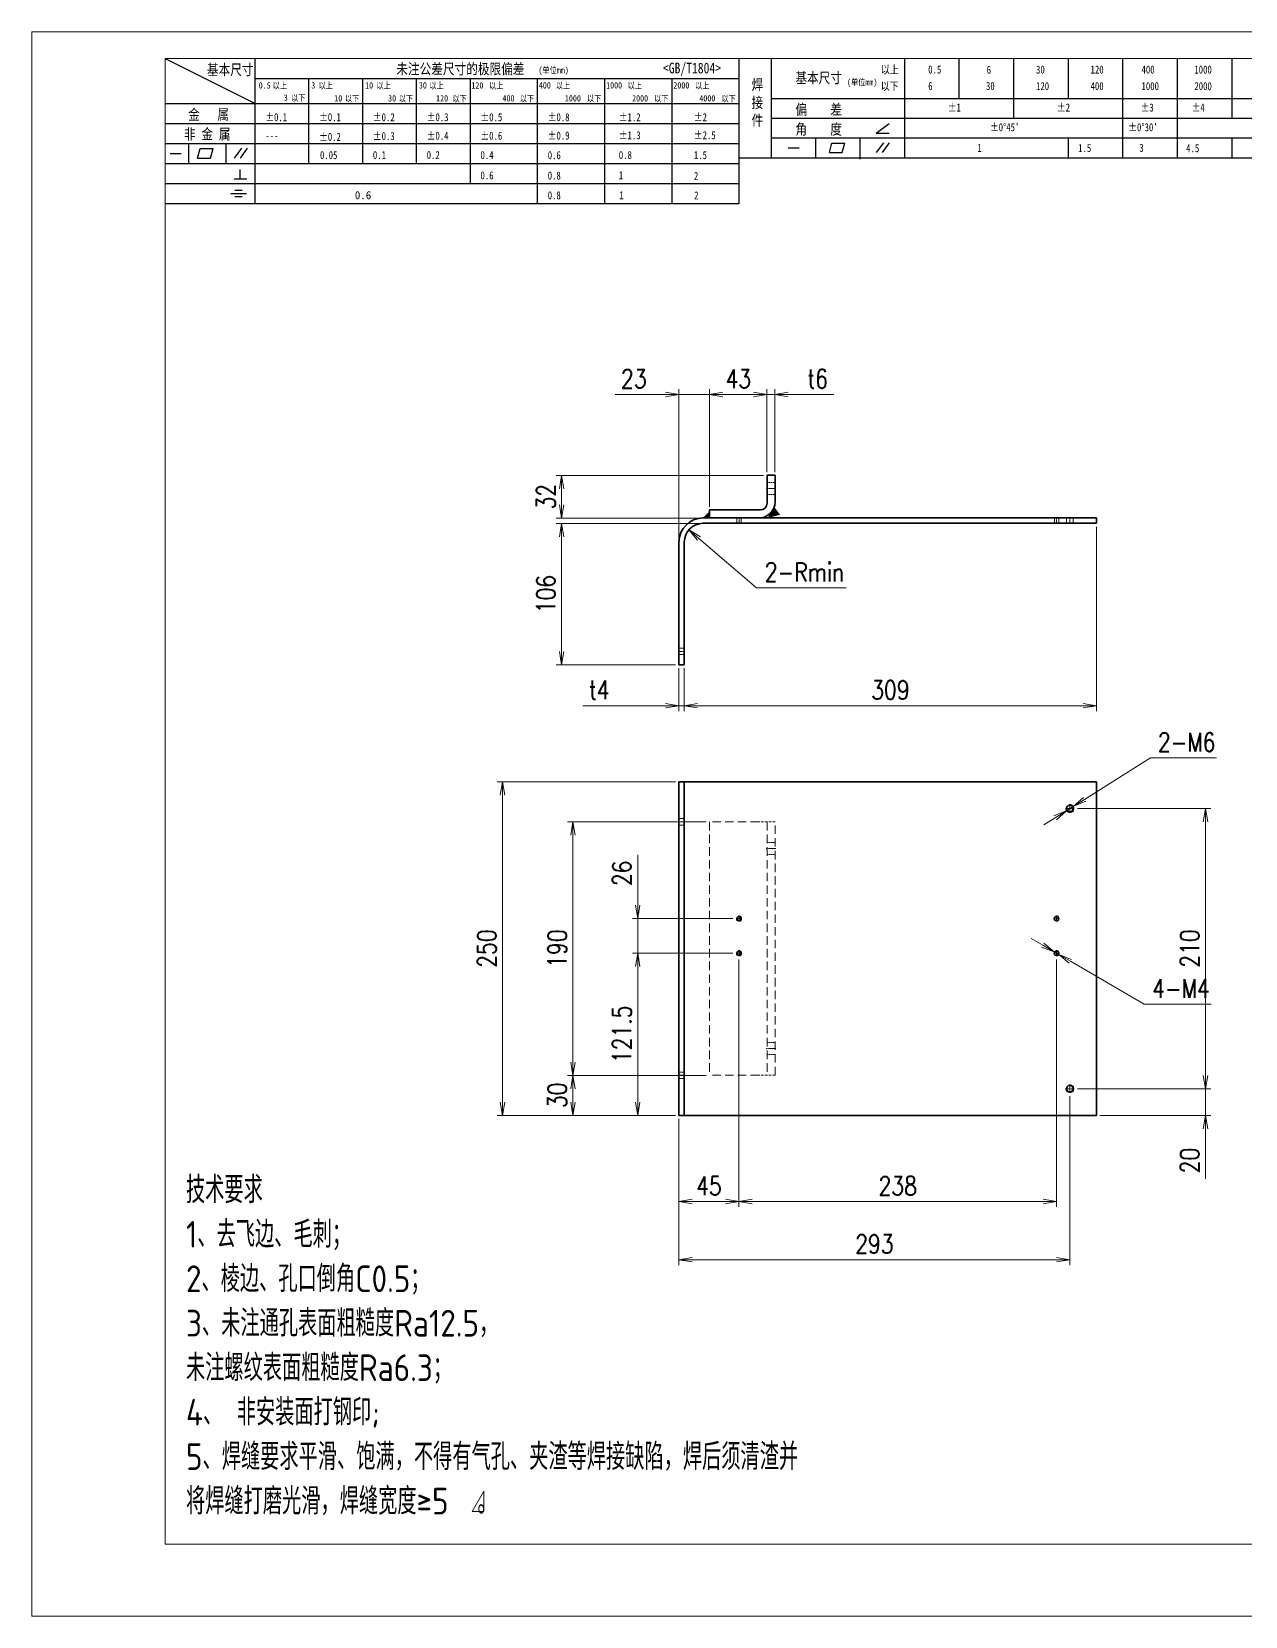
# Model space of a CAD drawing. Header units: millimetres. Extents: x 1333 to 78972, y -42879 to -5704.
# Drawn here: x 67454 to 68364, y -20114 to -18926 of the extents above; entities that cross this region are included whole.
import ezdxf

# ---------------------------------------------------------------- set-up
doc = ezdxf.new("R2010")
doc.units = ezdxf.units.MM
doc.header["$LTSCALE"] = 0.5
for name, pattern in [('AM_ISO02W050x2', [3.75, 3, -0.75]), ('AM_ISO08W050x2', [9, 6, -0.75, 1.5, -0.75]), ('DASHDOT', [18.5, 12, -3, 0.5, -3]), ('DASHED', [19.05, 12.7, -6.35])]:
    doc.linetypes.add(name, pattern=pattern)
doc.layers.add('Drawing', color=7, linetype='Continuous')
doc.layers.add('图框文字', color=7, linetype='Continuous')
for name, color, linetype, lineweight in [('中心线', 2, 'AM_ISO08W050x2', 18), ('图框', 7, 'Continuous', 18), ('标注线', 3, 'Continuous', 18), ('粗实线', 7, 'Continuous', 35), ('细实线', 3, 'Continuous', 18), ('虚线', 1, 'AM_ISO02W050x2', 18)]:
    doc.layers.add(name, color=color, linetype=linetype, lineweight=lineweight)
doc.layers.add('打印', color=7, linetype='Continuous', lineweight=15, plot=False)
doc.layers.add('打印-禁用', color=7, linetype='Continuous', lineweight=15, plot=False)
doc.styles.add('DIM', font='romans.shx', dxfattribs={"width": 0.8, "bigfont": 'bigfont.shx'})
doc.styles.add('国标', font='simfang.ttf', dxfattribs={"width": 0.8})
doc.styles.add('机械长仿宋', font='gbenor.shx', dxfattribs={"height": 1, "bigfont": 'gbcbig.shx'})
doc.dimstyles.new('XR 1-4', dxfattribs={"dimscale": 4, "dimtxt": 3.5, "dimasz": 2.5, "dimexe": 1, "dimexo": 0.625, "dimgap": 1.2, "dimtad": 1, "dimdsep": 46, "dimtxsty": 'DIM', "dimblk": 'OPEN', "dimcen": 0, "dimclrd": 8, "dimclre": 8, "dimclrt": 2, "dimazin": 2, "dimtfac": 0.5, "dimtmove": 0, "dimatfit": 3, "dimldrblk": 'OPEN', "dimfxl": 1, "dimtolj": 2, "dimlwd": 18, "dimlwe": 18, "dimarcsym": 0})
doc.dimstyles.new('XR 1-4$3', dxfattribs={"dimscale": 4, "dimtxt": 3.5, "dimasz": 2.5, "dimexe": 1, "dimexo": 0.625, "dimgap": 1.2, "dimtad": 1, "dimtoh": 1, "dimdsep": 46, "dimtxsty": 'DIM', "dimblk": 'OPEN', "dimcen": 0, "dimclrd": 8, "dimclre": 8, "dimclrt": 2, "dimazin": 2, "dimtfac": 0.5, "dimtmove": 0, "dimatfit": 3, "dimldrblk": 'OPEN', "dimfxl": 1, "dimtolj": 2, "dimlwd": 18, "dimlwe": 18, "dimarcsym": 0})
doc.dimstyles.new('XR 1-4$4', dxfattribs={"dimscale": 4, "dimtxt": 3.5, "dimasz": 2.5, "dimexe": 1, "dimexo": 0.625, "dimgap": 1.2, "dimtad": 1, "dimtoh": 1, "dimdsep": 46, "dimtxsty": 'DIM', "dimblk": 'OPEN', "dimcen": 0, "dimclrd": 8, "dimclre": 8, "dimclrt": 2, "dimazin": 2, "dimtfac": 0.5, "dimtmove": 0, "dimatfit": 3, "dimldrblk": 'OPEN', "dimfxl": 1, "dimtolj": 2, "dimlwd": 18, "dimlwe": 18, "dimarcsym": 0})

# ---------------------------------------------------------------- blocks, each defined once
blk = doc.blocks.new('GZDEH零件A3图框V01版')
at = {"layer": '图框', "linetype": 'Continuous'}
for p, q in [((2882.49, -1554.46), (2882.49, -1832.96)), ((3272.49, -1554.46), (2882.49, -1554.46)), ((2882.49, -1832.96), (3272.49, -1832.96))]:
    blk.add_line(p, q, dxfattribs=at)
at = {"layer": '图框文字', "color": 9}
for p, q in [((2882.49, -1554.46), (2899.37, -1562.92)), ((2899.37, -1581.67), (2899.37, -1554.46)), ((2990.09, -1581.67), (2990.09, -1554.46)), ((2996.09, -1573.08), (2996.09, -1554.46)), ((3021.09, -1561.98), (3021.09, -1554.46)), ((3031.31, -1561.98), (3031.31, -1554.46)), ((3041.53, -1561.98), (3041.53, -1554.46)), ((3051.75, -1561.98), (3051.75, -1554.46)), ((3061.98, -1561.98), (3061.98, -1554.46)), ((3072.2, -1561.98), (3072.2, -1554.46)), ((3082.42, -1561.98), (3082.42, -1554.46)), ((2899.37, -1558.24), (2990.09, -1558.24)), ((2909.45, -1574.17), (2909.45, -1558.24)), ((2919.53, -1574.17), (2919.53, -1558.24)), ((2929.61, -1574.17), (2929.61, -1558.24)), ((2939.69, -1577.92), (2939.69, -1558.24)), ((2952.29, -1581.67), (2952.29, -1558.24)), ((2964.89, -1581.67), (2964.89, -1558.24)), ((2977.49, -1581.67), (2977.49, -1558.24)), ((2996.09, -1561.98), (3113.09, -1561.98)), ((3021.09, -1573.08), (3021.09, -1561.98)), ((3041.53, -1565.68), (3041.53, -1561.98)), ((3061.98, -1573.08), (3061.98, -1561.98)), ((3072.2, -1573.08), (3072.2, -1561.98)), ((3082.42, -1565.68), (3082.42, -1561.98)), ((2882.49, -1562.92), (2990.09, -1562.92)), ((2882.49, -1566.67), (2990.09, -1566.67)), ((2996.09, -1565.68), (3113.09, -1565.68)), ((3015.75, -1568.51), (3018.15, -1566.66)), ((2882.49, -1570.42), (2990.09, -1570.42)), ((2886.92, -1574.12), (2886.92, -1570.42)), ((2893.91, -1574.12), (2893.91, -1570.42)), ((2996.09, -1569.38), (3113.09, -1569.38)), ((3004.42, -1573.08), (3004.42, -1569.38)), ((3006.97, -1572.12), (3007.45, -1570.33)), ((3007.45, -1570.33), (3009.86, -1570.33)), ((3009.39, -1572.12), (3009.86, -1570.33)), ((3012.75, -1573.08), (3012.75, -1569.38)), ((3015.75, -1568.51), (3018.15, -1568.51)), ((3015.81, -1572.12), (3017.15, -1570.26)), ((3016.89, -1572.12), (3018.23, -1570.26)), ((3051.75, -1573.08), (3051.75, -1569.38)), ((3082.42, -1573.08), (3082.42, -1569.48)), ((2883.43, -1572.27), (2885.49, -1572.27)), ((2888.59, -1573.16), (2889.07, -1571.37)), ((2888.59, -1573.16), (2891, -1573.16)), ((2889.07, -1571.37), (2891.48, -1571.37)), ((2891, -1573.16), (2891.48, -1571.37)), ((2895.52, -1573.16), (2896.85, -1571.3)), ((2896.6, -1573.16), (2897.94, -1571.3)), ((2990.09, -1573.08), (3113.09, -1573.08)), ((2999.26, -1571.23), (3001.32, -1571.23)), ((3006.97, -1572.12), (3009.39, -1572.12)), ((3012.75, -1573.33), (3012.75, -1573.08)), ((2882.49, -1574.17), (2990.09, -1574.17)), ((2895.42, -1577.05), (2897.81, -1577.05)), ((2896.58, -1577.05), (2896.58, -1575.28)), ((2882.49, -1577.92), (2990.09, -1577.92)), ((2894.79, -1579.77), (2897.77, -1579.77)), ((2895.57, -1579.17), (2896.92, -1579.17)), ((2882.49, -1581.67), (2990.09, -1581.67)), ((2895.57, -1580.37), (2896.93, -1580.37))]:
    blk.add_line(p, q, dxfattribs=at)
at = {"layer": '打印-禁用', "linetype": 'Continuous'}
for p, q in [((2857.49, -1549.46), (2857.49, -1846.46)), ((3277.49, -1549.46), (2857.49, -1549.46)), ((2857.49, -1846.46), (3277.49, -1846.46))]:
    blk.add_line(p, q, dxfattribs=at)
at = {"layer": '图框文字', "color": 9, "style": '国标', "width": 0.8}
for s, height, p in [('基本尺寸', 2, (2890.33, -1557.58)), ('未注公差尺寸的极限偏差', 2, (2925.81, -1557.44)), ('<GB/T1804>', 2, (2975.78, -1557.27)), ('以上', 1.5, (3016.64, -1557.33)), ('0.5', 1.5, (3025.49, -1557.3)), ('6', 1.5, (3036.45, -1557.34)), ('30', 1.5, (3045.69, -1557.31)), ('120', 1.5, (3055.91, -1557.31)), ('400', 1.5, (3065.46, -1557.31)), ('1000', 1.5, (3075.36, -1557.31)), ('30', 1.2, (2930.04, -1560.11)), ('基本尺寸', 2, (3000.6, -1559.1)), ('以下', 1.5, (3016.58, -1560.43)), ('6', 1.5, (3025.49, -1560.38)), ('30', 1.5, (3036.31, -1560.39)), ('120', 1.5, (3045.69, -1560.41)), ('400', 1.5, (3055.91, -1560.41)), ('1000', 1.5, (3065.46, -1560.41)), ('2000', 1.5, (3075.36, -1560.41)), ('金   属', 2, (2886.82, -1565.98)), ('±0.1', 1.5, (2901.27, -1566.23)), ('±0.1', 1.5, (2911.35, -1566.23)), ('±0.2', 1.5, (2921.43, -1566.23)), ('±0.3', 1.5, (2931.51, -1566.23)), ('±0.5', 1.5, (2941.59, -1566.23)), ('±0.8', 1.5, (2954.19, -1566.23)), ('±1.2', 1.5, (2967.51, -1566.23)), ('±2', 1.5, (2981.58, -1566.23)), ('偏    差', 2, (3000.6, -1565.04)), ('±1', 1.5, (3029.16, -1564.42)), ('±2', 1.5, (3049.61, -1564.42)), ('±3', 1.5, (3065.3, -1564.42)), ('±4', 1.5, (3074.85, -1564.42)), ('非 金 属', 2, (2886.02, -1569.65)), ('±0.3', 1.5, (2921.43, -1569.77)), ('±0.4', 1.5, (2931.51, -1569.71)), ('±0.6', 1.5, (2941.59, -1569.71)), ('±0.9', 1.5, (2954.19, -1569.68)), ('±1.3', 1.5, (2967.51, -1569.62)), ('±2.5', 1.5, (2981.58, -1569.61)), ('角    度', 2, (3000.6, -1568.74)), ("±0%%D45'", 1.5, (3037.06, -1568.12)), ("±0%%D30'", 1.5, (3062.98, -1568.12)), ('---', 1.5, (2901.27, -1569.65)), ('±0.2', 1.5, (2911.35, -1569.92)), ('1', 1.5, (3034.69, -1571.98)), ('1.5', 1.5, (3053.59, -1572.01)), ('3', 1.5, (3065.05, -1571.98)), ('4.5', 1.5, (3073.82, -1572.05)), ('0.1', 1.5, (2921.43, -1573.34)), ('0.2', 1.5, (2931.51, -1573.33)), ('0.4', 1.5, (2941.59, -1573.33)), ('0.6', 1.5, (2954.19, -1573.35)), ('0.8', 1.5, (2967.51, -1573.33)), ('1.5', 1.5, (2981.58, -1573.34)), ('0.6', 1.5, (2941.59, -1577.14)), ('0.8', 1.5, (2954.19, -1577.17)), ('1', 1.5, (2967.51, -1577.12)), ('2', 1.5, (2981.58, -1577.26)), ('0.8', 1.5, (2954.19, -1580.87)), ('1', 1.5, (2967.59, -1580.86)), ('2', 1.5, (2981.62, -1580.89))]:
    blk.add_text(s, height=height, dxfattribs=at).set_placement(p)
at = {"layer": '图框文字', "color": 9, "lineweight": 15, "style": '国标', "width": 0.8}
for s, p in [('(单位mm)', (2952.44, -1557.27)), ('0.5', (2900.03, -1560.11)), ('以上', (2902.64, -1560.16)), ('3', (2909.88, -1560.11)), ('以上', (2911.25, -1560.16)), ('10', (2919.96, -1560.11)), ('以上', (2922.09, -1560.16)), ('以上', (2932.02, -1560.16)), ('120', (2939.88, -1560.11)), ('以上', (2943.21, -1560.16)), ('400', (2952.52, -1560.11)), ('以上', (2955.68, -1560.16)), ('1000', (2965.12, -1560.11)), ('以上', (2969.16, -1560.16)), ('2000', (2977.72, -1560.11)), ('以上', (2981.8, -1560.16)), ('(单位mm)', (3010.27, -1559.51)), ('3', (2904.73, -1562.41)), ('以下', (2906.1, -1562.46)), ('10', (2914.19, -1562.54)), ('以下', (2916.18, -1562.59)), ('30', (2924.27, -1562.54)), ('以下', (2926.26, -1562.59)), ('120', (2933.26, -1562.54)), ('以下', (2936.34, -1562.59)), ('400', (2945.7, -1562.54)), ('以下', (2948.94, -1562.59)), ('1000', (2957.41, -1562.54)), ('以下', (2961.54, -1562.59)), ('2000', (2969.99, -1562.54)), ('以下', (2974.14, -1562.59)), ('4000', (2982.59, -1562.54)), ('以下', (2986.74, -1562.59))]:
    blk.add_text(s, height=1.2, dxfattribs=at).set_placement(p)
at = {"layer": '图框文字', "color": 9, "lineweight": 13, "style": '国标'}
blk.add_text('0.6', height=1.5, dxfattribs=at).set_placement((2918.05, -1580.85))
at = {"layer": '图框文字', "color": 9, "style": '国标'}
for s, insert, char_height, width, attachment_point in [('焊\\P接\\P件', (2992.39, -1558.41), 2, 3.1877, 1), ('0.05', (2911.51, -1573.37), 1.5, 5.1982, 7)]:
    blk.add_mtext(s, dxfattribs=dict(at, insert=insert, char_height=char_height, width=width, attachment_point=attachment_point))
blk = doc.blocks.new('DEH A3')
at = {"layer": '图框'}
blk.add_blockref('GZDEH零件A3图框V01版', (-2857.49, 1846.46), dxfattribs=at)
blk = doc.blocks.new('_Open')
at = {"color": 0, "linetype": 'ByBlock', "lineweight": -2}
for p, q in [((-1, 0.17), (0, 0)), ((-1, -0.17), (0, 0)), ((0, 0), (-1, 0))]:
    blk.add_line(p, q, dxfattribs=at)
blk = doc.blocks.new('*D863')
at = {"layer": 'Defpoints', "color": 0, "transparency": 16777216}
for p in [(67851.4, -19294.7), (67957.3, -19294.7), (67939.3, -19400.7)]:
    blk.add_point(p, dxfattribs=at)
at = {"layer": '标注线', "color": 8, "lineweight": 18, "transparency": 16777216}
for p, q in [((67954.8, -19294.7), (67847.4, -19294.7)), ((67851.4, -19390.7), (67851.4, -19304.7)), ((67936.8, -19400.7), (67847.4, -19400.7))]:
    blk.add_line(p, q, dxfattribs=at)
at = {"layer": '标注线', "color": 8, "lineweight": 18, "transparency": 16777216, "xscale": 10, "yscale": 10, "zscale": 10}
for p, rotation in [((67851.4, -19294.7), 90), ((67851.4, -19400.7), 270)]:
    blk.add_blockref('_Open', p, dxfattribs=dict(at, rotation=rotation))
at = {"layer": '标注线', "color": 2, "transparency": 16777216, "insert": (67839.6, -19347.7), "char_height": 14, "attachment_point": 5, "rotation": 90, "style": 'DIM'}
blk.add_mtext('\\A2;106', dxfattribs=at)
blk = doc.blocks.new('*D864')
at = {"layer": 'Defpoints', "color": 0, "transparency": 16777216}
for p in [(67962.3, -19198), (67962.3, -19284.7), (67939.3, -19308.7)]:
    blk.add_point(p, dxfattribs=at)
at = {"layer": '标注线', "color": 8, "lineweight": 18, "transparency": 16777216}
for p, q in [((67929.3, -19198), (67891.6, -19198)), ((67939.3, -19306.2), (67939.3, -19194)), ((67962.3, -19198), (67939.3, -19198)), ((67962.3, -19282.2), (67962.3, -19194)), ((67972.3, -19198), (67982.3, -19198))]:
    blk.add_line(p, q, dxfattribs=at)
at = {"layer": '标注线', "color": 8, "lineweight": 18, "transparency": 16777216, "xscale": 10, "yscale": 10, "zscale": 10}
blk.add_blockref('_Open', (67939.3, -19198), dxfattribs=at)
at = {"layer": '标注线', "color": 8, "lineweight": 18, "transparency": 16777216, "xscale": 10, "yscale": 10, "zscale": 10, "rotation": 180}
blk.add_blockref('_Open', (67962.3, -19198), dxfattribs=at)
at = {"layer": '标注线', "color": 2, "transparency": 16777216, "insert": (67905.5, -19186.2), "char_height": 14, "attachment_point": 5, "style": 'DIM'}
blk.add_mtext('\\A2;23', dxfattribs=at)
blk = doc.blocks.new('*D865')
at = {"layer": 'Defpoints', "color": 0, "transparency": 16777216}
for p in [(68005.3, -19198), (68005.3, -19258.7), (67962.3, -19284.7)]:
    blk.add_point(p, dxfattribs=at)
at = {"layer": '标注线', "color": 8, "lineweight": 18, "transparency": 16777216}
for p, q in [((67962.3, -19282.2), (67962.3, -19194)), ((67972.3, -19198), (67995.3, -19198)), ((68005.3, -19256.2), (68005.3, -19194))]:
    blk.add_line(p, q, dxfattribs=at)
at = {"layer": '标注线', "color": 8, "lineweight": 18, "transparency": 16777216, "xscale": 10, "yscale": 10, "zscale": 10, "rotation": 180}
blk.add_blockref('_Open', (67962.3, -19198), dxfattribs=at)
at = {"layer": '标注线', "color": 8, "lineweight": 18, "transparency": 16777216, "xscale": 10, "yscale": 10, "zscale": 10}
blk.add_blockref('_Open', (68005.3, -19198), dxfattribs=at)
at = {"layer": '标注线', "color": 2, "transparency": 16777216, "insert": (67983.8, -19186.2), "char_height": 14, "attachment_point": 5, "style": 'DIM'}
blk.add_mtext('\\A2;43', dxfattribs=at)
blk = doc.blocks.new('*D866')
at = {"layer": 'Defpoints', "color": 0, "transparency": 16777216}
for p in [(67851.4, -19258.7), (68005.3, -19258.7), (67957.3, -19290.7)]:
    blk.add_point(p, dxfattribs=at)
at = {"layer": '标注线', "color": 8, "lineweight": 18, "transparency": 16777216}
for p, q in [((68002.8, -19258.7), (67847.4, -19258.7)), ((67851.4, -19280.7), (67851.4, -19268.7)), ((67954.8, -19290.7), (67847.4, -19290.7))]:
    blk.add_line(p, q, dxfattribs=at)
at = {"layer": '标注线', "color": 8, "lineweight": 18, "transparency": 16777216, "xscale": 10, "yscale": 10, "zscale": 10}
for p, rotation in [((67851.4, -19258.7), 90), ((67851.4, -19290.7), 270)]:
    blk.add_blockref('_Open', p, dxfattribs=dict(at, rotation=rotation))
at = {"layer": '标注线', "color": 2, "transparency": 16777216, "insert": (67839.6, -19274.7), "char_height": 14, "attachment_point": 5, "rotation": 90, "style": 'DIM'}
blk.add_mtext('\\A2;32', dxfattribs=at)
blk = doc.blocks.new('*D867')
at = {"layer": 'Defpoints', "color": 0, "transparency": 16777216}
for p in [(68011.3, -19198), (68005.3, -19258.7), (68011.3, -19258.7)]:
    blk.add_point(p, dxfattribs=at)
at = {"layer": '标注线', "color": 8, "lineweight": 18, "transparency": 16777216}
for p, q in [((67995.3, -19198), (67985.3, -19198)), ((68005.3, -19256.2), (68005.3, -19194)), ((68005.3, -19198), (68011.3, -19198)), ((68011.3, -19256.2), (68011.3, -19194)), ((68021.3, -19198), (68055.3, -19198))]:
    blk.add_line(p, q, dxfattribs=at)
at = {"layer": '标注线', "color": 8, "lineweight": 18, "transparency": 16777216, "xscale": 10, "yscale": 10, "zscale": 10}
blk.add_blockref('_Open', (68005.3, -19198), dxfattribs=at)
at = {"layer": '标注线', "color": 8, "lineweight": 18, "transparency": 16777216, "xscale": 10, "yscale": 10, "zscale": 10, "rotation": 180}
blk.add_blockref('_Open', (68011.3, -19198), dxfattribs=at)
at = {"layer": '标注线', "color": 2, "transparency": 16777216, "insert": (68043.3, -19186.2), "char_height": 14, "attachment_point": 5, "style": 'DIM'}
blk.add_mtext('\\A2;{\\Fromans,bigfont|c134;t}6', dxfattribs=at)
blk = doc.blocks.new('*D868')
at = {"layer": 'Defpoints', "color": 0, "transparency": 16777216}
for p in [(67946.7, -19299.5), (67957.3, -19308.7)]:
    blk.add_point(p, dxfattribs=at)
at = {"layer": '标注线', "color": 8, "lineweight": 18, "transparency": 16777216}
for p, q in [((67997.4, -19343.1), (67954.3, -19306)), ((68064.6, -19343.1), (67997.4, -19343.1))]:
    blk.add_line(p, q, dxfattribs=at)
at = {"layer": '标注线', "color": 8, "lineweight": 18, "transparency": 16777216, "xscale": 10, "yscale": 10, "zscale": 10, "rotation": 139.3033622762201}
blk.add_blockref('_Open', (67946.7, -19299.5), dxfattribs=at)
at = {"layer": '标注线', "color": 2, "transparency": 16777216, "insert": (68033.4, -19331.3), "char_height": 14, "attachment_point": 5, "style": 'DIM'}
blk.add_mtext('\\A2;{\\Fromans,bigfont|c134;2-Rmin}', dxfattribs=at)
blk = doc.blocks.new('*D869')
at = {"layer": 'Defpoints', "color": 0, "transparency": 16777216}
for p in [(67939.3, -19400.7), (67943.3, -19400.7), (67943.3, -19431.4)]:
    blk.add_point(p, dxfattribs=at)
at = {"layer": '标注线', "color": 8, "lineweight": 18, "transparency": 16777216}
for p, q in [((67939.3, -19403.2), (67939.3, -19435.4)), ((67943.3, -19403.2), (67943.3, -19435.4)), ((67929.3, -19431.4), (67867.4, -19431.4)), ((67943.3, -19431.4), (67939.3, -19431.4)), ((67953.3, -19431.4), (67963.3, -19431.4))]:
    blk.add_line(p, q, dxfattribs=at)
at = {"layer": '标注线', "color": 8, "lineweight": 18, "transparency": 16777216, "xscale": 10, "yscale": 10, "zscale": 10}
blk.add_blockref('_Open', (67939.3, -19431.4), dxfattribs=at)
at = {"layer": '标注线', "color": 8, "lineweight": 18, "transparency": 16777216, "xscale": 10, "yscale": 10, "zscale": 10, "rotation": 180}
blk.add_blockref('_Open', (67943.3, -19431.4), dxfattribs=at)
at = {"layer": '标注线', "color": 2, "transparency": 16777216, "insert": (67879.6, -19419.6), "char_height": 14, "attachment_point": 5, "style": 'DIM'}
blk.add_mtext('\\A2;{\\Fromans,bigfont|c134;t}4', dxfattribs=at)
blk = doc.blocks.new('*D870')
at = {"layer": 'Defpoints', "color": 0, "transparency": 16777216}
for p in [(67807.1, -19488.5), (67939.3, -19488.5), (67939.3, -19738.5)]:
    blk.add_point(p, dxfattribs=at)
at = {"layer": '标注线', "color": 8, "lineweight": 18, "transparency": 16777216}
for p, q in [((67936.8, -19488.5), (67803.1, -19488.5)), ((67807.1, -19728.5), (67807.1, -19498.5)), ((67936.8, -19738.5), (67803.1, -19738.5))]:
    blk.add_line(p, q, dxfattribs=at)
at = {"layer": '标注线', "color": 8, "lineweight": 18, "transparency": 16777216, "xscale": 10, "yscale": 10, "zscale": 10}
for p, rotation in [((67807.1, -19488.5), 90), ((67807.1, -19738.5), 270)]:
    blk.add_blockref('_Open', p, dxfattribs=dict(at, rotation=rotation))
at = {"layer": '标注线', "color": 2, "transparency": 16777216, "insert": (67795.3, -19613.5), "char_height": 14, "attachment_point": 5, "rotation": 90, "style": 'DIM'}
blk.add_mtext('\\A2;250', dxfattribs=at)
blk = doc.blocks.new('*D871')
at = {"layer": 'Defpoints', "color": 0, "transparency": 16777216}
for p in [(67859.9, -19708.5), (67962.3, -19708.5), (67939.3, -19738.5)]:
    blk.add_point(p, dxfattribs=at)
at = {"layer": '标注线', "color": 8, "lineweight": 18, "transparency": 16777216}
for p, q in [((67959.8, -19708.5), (67855.9, -19708.5)), ((67859.9, -19728.5), (67859.9, -19718.5)), ((67936.8, -19738.5), (67855.9, -19738.5))]:
    blk.add_line(p, q, dxfattribs=at)
at = {"layer": '标注线', "color": 8, "lineweight": 18, "transparency": 16777216, "xscale": 10, "yscale": 10, "zscale": 10}
for p, rotation in [((67859.9, -19708.5), 90), ((67859.9, -19738.5), 270)]:
    blk.add_blockref('_Open', p, dxfattribs=dict(at, rotation=rotation))
at = {"layer": '标注线', "color": 2, "transparency": 16777216, "insert": (67848.1, -19723.5), "char_height": 14, "attachment_point": 5, "rotation": 90, "style": 'DIM'}
blk.add_mtext('\\A2;30', dxfattribs=at)
blk = doc.blocks.new('*D872')
at = {"layer": 'Defpoints', "color": 0, "transparency": 16777216}
for p in [(67859.9, -19518.5), (67962.3, -19518.5), (67962.3, -19708.5)]:
    blk.add_point(p, dxfattribs=at)
at = {"layer": '标注线', "color": 8, "lineweight": 18, "transparency": 16777216}
for p, q in [((67959.8, -19518.5), (67855.9, -19518.5)), ((67859.9, -19698.5), (67859.9, -19528.5)), ((67959.8, -19708.5), (67855.9, -19708.5))]:
    blk.add_line(p, q, dxfattribs=at)
at = {"layer": '标注线', "color": 8, "lineweight": 18, "transparency": 16777216, "xscale": 10, "yscale": 10, "zscale": 10}
for p, rotation in [((67859.9, -19518.5), 90), ((67859.9, -19708.5), 270)]:
    blk.add_blockref('_Open', p, dxfattribs=dict(at, rotation=rotation))
at = {"layer": '标注线', "color": 2, "transparency": 16777216, "insert": (67848.1, -19613.5), "char_height": 14, "attachment_point": 5, "rotation": 90, "style": 'DIM'}
blk.add_mtext('\\A2;190', dxfattribs=at)
blk = doc.blocks.new('*D873')
at = {"layer": 'Defpoints', "color": 0, "transparency": 16777216}
for p in [(67908.4, -19617), (67982.2, -19617), (67939.3, -19738.5)]:
    blk.add_point(p, dxfattribs=at)
at = {"layer": '标注线', "color": 8, "lineweight": 18, "transparency": 16777216}
for p, q in [((67979.7, -19617), (67904.4, -19617)), ((67908.4, -19728.5), (67908.4, -19627)), ((67936.8, -19738.5), (67904.4, -19738.5))]:
    blk.add_line(p, q, dxfattribs=at)
at = {"layer": '标注线', "color": 8, "lineweight": 18, "transparency": 16777216, "xscale": 10, "yscale": 10, "zscale": 10}
for p, rotation in [((67908.4, -19617), 90), ((67908.4, -19738.5), 270)]:
    blk.add_blockref('_Open', p, dxfattribs=dict(at, rotation=rotation))
at = {"layer": '标注线', "color": 2, "transparency": 16777216, "insert": (67896.6, -19677.7), "char_height": 14, "attachment_point": 5, "rotation": 90, "style": 'DIM'}
blk.add_mtext('\\A2;121.5', dxfattribs=at)
blk = doc.blocks.new('*D874')
at = {"layer": 'Defpoints', "color": 0, "transparency": 16777216}
for p in [(67908.4, -19591), (67982.2, -19591), (67982.2, -19617)]:
    blk.add_point(p, dxfattribs=at)
at = {"layer": '标注线', "color": 8, "lineweight": 18, "transparency": 16777216}
for p, q in [((67908.4, -19581), (67908.4, -19543.3)), ((67979.7, -19591), (67904.4, -19591)), ((67908.4, -19617), (67908.4, -19591)), ((67979.7, -19617), (67904.4, -19617)), ((67908.4, -19627), (67908.4, -19637))]:
    blk.add_line(p, q, dxfattribs=at)
at = {"layer": '标注线', "color": 8, "lineweight": 18, "transparency": 16777216, "xscale": 10, "yscale": 10, "zscale": 10}
for p, rotation in [((67908.4, -19591), 270), ((67908.4, -19617), 90)]:
    blk.add_blockref('_Open', p, dxfattribs=dict(at, rotation=rotation))
at = {"layer": '标注线', "color": 2, "transparency": 16777216, "insert": (67896.6, -19557.1), "char_height": 14, "attachment_point": 5, "rotation": 90, "style": 'DIM'}
blk.add_mtext('\\A2;26', dxfattribs=at)
blk = doc.blocks.new('*D875')
at = {"layer": 'Defpoints', "color": 0, "transparency": 16777216}
for p in [(67984.3, -19619.1), (67939.3, -19738.5), (67984.3, -19803.1)]:
    blk.add_point(p, dxfattribs=at)
at = {"layer": '标注线', "color": 8, "lineweight": 18, "transparency": 16777216}
for p, q in [((67984.3, -19621.6), (67984.3, -19807.1)), ((67939.3, -19741), (67939.3, -19807.1)), ((67949.3, -19803.1), (67974.3, -19803.1))]:
    blk.add_line(p, q, dxfattribs=at)
at = {"layer": '标注线', "color": 8, "lineweight": 18, "transparency": 16777216, "xscale": 10, "yscale": 10, "zscale": 10, "rotation": 180}
blk.add_blockref('_Open', (67939.3, -19803.1), dxfattribs=at)
at = {"layer": '标注线', "color": 8, "lineweight": 18, "transparency": 16777216, "xscale": 10, "yscale": 10, "zscale": 10}
blk.add_blockref('_Open', (67984.3, -19803.1), dxfattribs=at)
at = {"layer": '标注线', "color": 2, "transparency": 16777216, "insert": (67961.8, -19791.3), "char_height": 14, "attachment_point": 5, "style": 'DIM'}
blk.add_mtext('\\A2;45', dxfattribs=at)
blk = doc.blocks.new('*D876')
at = {"layer": 'Defpoints', "color": 0, "transparency": 16777216}
for p in [(67984.3, -19619.1), (68222.3, -19619.1), (68222.3, -19803.1)]:
    blk.add_point(p, dxfattribs=at)
at = {"layer": '标注线', "color": 8, "lineweight": 18, "transparency": 16777216}
for p, q in [((67984.3, -19621.6), (67984.3, -19807.1)), ((68222.3, -19621.6), (68222.3, -19807.1)), ((67994.3, -19803.1), (68212.3, -19803.1))]:
    blk.add_line(p, q, dxfattribs=at)
at = {"layer": '标注线', "color": 8, "lineweight": 18, "transparency": 16777216, "xscale": 10, "yscale": 10, "zscale": 10, "rotation": 180}
blk.add_blockref('_Open', (67984.3, -19803.1), dxfattribs=at)
at = {"layer": '标注线', "color": 8, "lineweight": 18, "transparency": 16777216, "xscale": 10, "yscale": 10, "zscale": 10}
blk.add_blockref('_Open', (68222.3, -19803.1), dxfattribs=at)
at = {"layer": '标注线', "color": 2, "transparency": 16777216, "insert": (68103.3, -19791.3), "char_height": 14, "attachment_point": 5, "style": 'DIM'}
blk.add_mtext('\\A2;238', dxfattribs=at)
blk = doc.blocks.new('*D877')
at = {"layer": 'Defpoints', "color": 0, "transparency": 16777216}
for p in [(68232.3, -19721.7), (67939.3, -19738.5), (68232.3, -19846.7)]:
    blk.add_point(p, dxfattribs=at)
at = {"layer": '标注线', "color": 8, "lineweight": 18, "transparency": 16777216}
for p, q in [((68232.3, -19724.2), (68232.3, -19850.7)), ((67939.3, -19741), (67939.3, -19850.7)), ((67949.3, -19846.7), (68222.3, -19846.7))]:
    blk.add_line(p, q, dxfattribs=at)
at = {"layer": '标注线', "color": 8, "lineweight": 18, "transparency": 16777216, "xscale": 10, "yscale": 10, "zscale": 10, "rotation": 180}
blk.add_blockref('_Open', (67939.3, -19846.7), dxfattribs=at)
at = {"layer": '标注线', "color": 8, "lineweight": 18, "transparency": 16777216, "xscale": 10, "yscale": 10, "zscale": 10}
blk.add_blockref('_Open', (68232.3, -19846.7), dxfattribs=at)
at = {"layer": '标注线', "color": 2, "transparency": 16777216, "insert": (68085.8, -19834.9), "char_height": 14, "attachment_point": 5, "style": 'DIM'}
blk.add_mtext('\\A2;293', dxfattribs=at)
blk = doc.blocks.new('*D878')
at = {"layer": 'Defpoints', "color": 0, "transparency": 16777216}
for p in [(68235.5, -19718.5), (68334, -19718.5), (68252.3, -19738.5)]:
    blk.add_point(p, dxfattribs=at)
at = {"layer": '标注线', "color": 8, "lineweight": 18, "transparency": 16777216}
for p, q in [((68334, -19708.5), (68334, -19698.5)), ((68238, -19718.5), (68338, -19718.5)), ((68334, -19718.5), (68334, -19738.5)), ((68254.8, -19738.5), (68338, -19738.5)), ((68334, -19748.5), (68334, -19786.2))]:
    blk.add_line(p, q, dxfattribs=at)
at = {"layer": '标注线', "color": 8, "lineweight": 18, "transparency": 16777216, "xscale": 10, "yscale": 10, "zscale": 10}
for p, rotation in [((68334, -19718.5), 270), ((68334, -19738.5), 90)]:
    blk.add_blockref('_Open', p, dxfattribs=dict(at, rotation=rotation))
at = {"layer": '标注线', "color": 2, "transparency": 16777216, "insert": (68322.2, -19772.4), "char_height": 14, "attachment_point": 5, "rotation": 90, "style": 'DIM'}
blk.add_mtext('\\A2;20', dxfattribs=at)
blk = doc.blocks.new('*D879')
at = {"layer": 'Defpoints', "color": 0, "transparency": 16777216}
for p in [(68235.5, -19508.5), (68334, -19508.5), (68235.5, -19718.5)]:
    blk.add_point(p, dxfattribs=at)
at = {"layer": '标注线', "color": 8, "lineweight": 18, "transparency": 16777216}
for p, q in [((68238, -19508.5), (68338, -19508.5)), ((68334, -19708.5), (68334, -19518.5)), ((68238, -19718.5), (68338, -19718.5))]:
    blk.add_line(p, q, dxfattribs=at)
at = {"layer": '标注线', "color": 8, "lineweight": 18, "transparency": 16777216, "xscale": 10, "yscale": 10, "zscale": 10}
for p, rotation in [((68334, -19508.5), 90), ((68334, -19718.5), 270)]:
    blk.add_blockref('_Open', p, dxfattribs=dict(at, rotation=rotation))
at = {"layer": '标注线', "color": 2, "transparency": 16777216, "insert": (68322.2, -19613.5), "char_height": 14, "attachment_point": 5, "rotation": 90, "style": 'DIM'}
blk.add_mtext('\\A2;210', dxfattribs=at)
blk = doc.blocks.new('*D880')
at = {"layer": 'Defpoints', "color": 0, "transparency": 16777216}
for p in [(68234.9, -19506.9), (68229.8, -19510.1)]:
    blk.add_point(p, dxfattribs=at)
at = {"layer": '标注线', "color": 8, "lineweight": 18, "transparency": 16777216}
for p, q in [((68292.7, -19470.5), (68243.3, -19501.6)), ((68342.3, -19470.5), (68292.7, -19470.5)), ((68229.8, -19510.1), (68234.9, -19506.9)), ((68221.3, -19515.4), (68212.9, -19520.7))]:
    blk.add_line(p, q, dxfattribs=at)
at = {"layer": '标注线', "color": 8, "lineweight": 18, "transparency": 16777216, "xscale": 10, "yscale": 10, "zscale": 10}
for p, rotation in [((68234.9, -19506.9), 212.1402342973031), ((68229.8, -19510.1), 32.14023429730317)]:
    blk.add_blockref('_Open', p, dxfattribs=dict(at, rotation=rotation))
at = {"layer": '标注线', "color": 2, "transparency": 16777216, "insert": (68319.9, -19458.7), "char_height": 14, "attachment_point": 5, "style": 'DIM'}
blk.add_mtext('\\A2;{\\Fromans,bigfont|c134;2-M6}', dxfattribs=at)
blk = doc.blocks.new('*D881')
at = {"layer": 'Defpoints', "color": 0, "transparency": 16777216}
for p in [(68220.6, -19616), (68224.1, -19618)]:
    blk.add_point(p, dxfattribs=at)
at = {"layer": '标注线', "color": 8, "lineweight": 18, "transparency": 16777216}
for p, q in [((68212, -19611), (68203.3, -19605.9)), ((68220.6, -19616), (68224.1, -19618)), ((68288.1, -19655.2), (68232.7, -19623)), ((68338.3, -19655.2), (68288.1, -19655.2))]:
    blk.add_line(p, q, dxfattribs=at)
at = {"layer": '标注线', "color": 8, "lineweight": 18, "transparency": 16777216, "xscale": 10, "yscale": 10, "zscale": 10}
for p, rotation in [((68220.6, -19616), 329.8603485694537), ((68224.1, -19618), 149.8603485694537)]:
    blk.add_blockref('_Open', p, dxfattribs=dict(at, rotation=rotation))
at = {"layer": '标注线', "color": 2, "transparency": 16777216, "insert": (68315.6, -19643.4), "char_height": 14, "attachment_point": 5, "style": 'DIM'}
blk.add_mtext('\\A2;{\\Fromans,bigfont|c134;4-M4}', dxfattribs=at)
blk = doc.blocks.new('*D1000')
at = {"layer": 'Defpoints', "color": 0, "transparency": 16777216}
for p in [(68252.3, -19294.7), (67943.3, -19400.7), (68252.3, -19431.4)]:
    blk.add_point(p, dxfattribs=at)
at = {"layer": '标注线', "color": 8, "lineweight": 18, "transparency": 16777216}
for p, q in [((68252.3, -19297.2), (68252.3, -19435.4)), ((67943.3, -19403.2), (67943.3, -19435.4)), ((67953.3, -19431.4), (68242.3, -19431.4))]:
    blk.add_line(p, q, dxfattribs=at)
at = {"layer": '标注线', "color": 8, "lineweight": 18, "transparency": 16777216, "xscale": 10, "yscale": 10, "zscale": 10, "rotation": 180}
blk.add_blockref('_Open', (67943.3, -19431.4), dxfattribs=at)
at = {"layer": '标注线', "color": 8, "lineweight": 18, "transparency": 16777216, "xscale": 10, "yscale": 10, "zscale": 10}
blk.add_blockref('_Open', (68252.3, -19431.4), dxfattribs=at)
at = {"layer": '标注线', "color": 2, "transparency": 16777216, "insert": (68097.8, -19419.6), "char_height": 14, "attachment_point": 5, "style": 'DIM'}
blk.add_mtext('\\A2;309', dxfattribs=at)
blk = doc.blocks.new('HJ')
at = {"layer": '标注线', "color": 2, "linetype": 'ByBlock', "lineweight": 9}
for p, q in [((0, 0), (4.34, 7.65)), ((4.34, 7.65), (4.34, 0)), ((4.34, 0), (0, 0))]:
    blk.add_line(p, q, dxfattribs=at)

msp = doc.modelspace()

# ---------------------------------------------------------------- linework, layer by layer
at = {"layer": 'Drawing'}
for points in [[(67962.336, -19290.654, 0, 7.071, 0), (67959.836, -19288.154, 7.071, 7.071, 0)], [(68005.652, -19290.654, 0, 7.071, 0), (68013.007, -19285.378, 7.071, 7.071, 0)]]:
    msp.add_lwpolyline(points, format="xyseb", dxfattribs=at)
at = {"layer": '中心线', "linetype": 'DASHDOT', "ltscale": 0.18}
for p, q in [((68004.736, -19268.654), (68011.936, -19268.654)), ((68004.736, -19538.493), (68011.936, -19538.493)), ((68004.736, -19688.493), (68011.936, -19688.493))]:
    msp.add_line(p, q, dxfattribs=at)
at = {"layer": '中心线', "linetype": 'DASHDOT', "ltscale": 0.12}
for p, q in [((67984.336, -19295.054), (67984.336, -19290.254)), ((68222.336, -19295.054), (68222.336, -19290.254)), ((68232.336, -19295.054), (68232.336, -19290.254)), ((67938.936, -19390.654), (67943.736, -19390.654)), ((67938.936, -19518.493), (67943.736, -19518.493)), ((67938.936, -19708.493), (67943.736, -19708.493))]:
    msp.add_line(p, q, dxfattribs=at)
at = {"layer": '中心线', "linetype": 'DASHDOT', "ltscale": 0.159803}
msp.add_line((68232.336, -19505.297), (68232.336, -19511.69), dxfattribs=at)
at = {"layer": '中心线', "linetype": 'DASHDOT', "ltscale": 0.159802}
for p, q in [((68235.532, -19508.493), (68229.14, -19508.493)), ((68235.532, -19718.493), (68229.14, -19718.493)), ((68232.336, -19715.297), (68232.336, -19721.69))]:
    msp.add_line(p, q, dxfattribs=at)
at = {"layer": '中心线', "linetype": 'DASHDOT', "ltscale": 0.105365}
for p, q in [((67984.336, -19588.886), (67984.336, -19593.101)), ((68222.336, -19588.886), (68222.336, -19593.101)), ((67986.444, -19590.993), (67982.229, -19590.993)), ((68224.444, -19590.993), (68220.229, -19590.993)), ((67986.444, -19616.993), (67982.229, -19616.993)), ((67984.336, -19614.886), (67984.336, -19619.101)), ((68224.444, -19616.993), (68220.229, -19616.993)), ((68222.336, -19614.886), (68222.336, -19619.101))]:
    msp.add_line(p, q, dxfattribs=at)
at = {"layer": '打印'}
msp.add_lwpolyline([(67454.176, -18926.067), (69134.176, -18926.067), (69134.176, -20114.067), (67454.176, -20114.067)], close=True, dxfattribs=at)
at = {"layer": '粗实线'}
for p, q in [((68005.336, -19279.654), (68005.336, -19258.654)), ((68011.336, -19278.654), (68011.336, -19258.654)), ((68252.336, -19290.654), (67957.336, -19290.654)), ((68000.336, -19284.654), (67962.336, -19284.654)), ((67999.336, -19290.654), (67962.336, -19290.654)), ((68252.336, -19294.654), (67957.336, -19294.654)), ((67939.336, -19308.654), (67939.336, -19400.654)), ((67943.336, -19308.654), (67943.336, -19400.654)), ((67939.336, -19488.493), (67939.336, -19738.493)), ((67943.336, -19488.493), (67943.336, -19738.493)), ((68252.336, -19488.493), (67957.336, -19488.493)), ((68252.336, -19488.493), (68252.336, -19738.493)), ((68252.336, -19738.493), (67957.336, -19738.493))]:
    msp.add_line(p, q, dxfattribs=at)
at = {"layer": '粗实线', "ltscale": 0.15}
for p, q in [((68011.336, -19258.654), (68005.336, -19258.654)), ((67962.336, -19284.654), (67962.336, -19290.654))]:
    msp.add_line(p, q, dxfattribs=at)
at = {"layer": '粗实线', "ltscale": 0.1}
for p, q in [((68252.336, -19290.654), (68252.336, -19294.654)), ((67943.336, -19400.654), (67939.336, -19400.654)), ((67943.336, -19488.493), (67939.336, -19488.493)), ((67943.336, -19738.493), (67939.336, -19738.493))]:
    msp.add_line(p, q, dxfattribs=at)
at = {"layer": '粗实线', "ltscale": 0.35}
for p, q in [((67943.336, -19488.493), (67957.336, -19488.493)), ((67943.336, -19738.493), (67957.336, -19738.493))]:
    msp.add_line(p, q, dxfattribs=at)
at = {"layer": '粗实线'}
for centre, radius in [((68232.336, -19508.493), 2.459), ((67984.336, -19590.993), 1.621), ((68222.336, -19590.993), 1.621), ((67984.336, -19616.993), 1.621), ((68222.336, -19616.993), 1.621), ((68232.336, -19718.493), 2.458)]:
    msp.add_circle(centre, radius, dxfattribs=at)
for centre, radius, start, end in [((67999.336, -19278.654), 12, 270, 0), ((68000.336, -19279.654), 5, 270, 360), ((67957.336, -19308.654), 18, 90, 180), ((67957.336, -19308.654), 14, 90, 180)]:
    msp.add_arc(centre, radius, start, end, dxfattribs=at)
at = {"layer": '细实线'}
for centre, radius, start, end in [((68232.336, -19508.493), 3, 171.094225, 99.644478), ((67984.336, -19590.993), 2, 169.317142, 97.478826), ((68222.336, -19590.993), 2, 169.317142, 97.478826), ((67984.336, -19616.993), 2, 169.317142, 97.478826), ((68222.336, -19616.993), 2, 169.317142, 97.478826), ((68232.336, -19718.493), 3, 171.094225, 99.644478)]:
    msp.add_arc(centre, radius, start, end, dxfattribs=at)
at = {"layer": '虚线', "linetype": 'DASHED', "ltscale": 0.15}
for p, q in [((68005.336, -19264.154), (68011.336, -19264.154)), ((68005.336, -19264.154), (68011.336, -19264.154)), ((68005.336, -19273.154), (68011.336, -19273.154)), ((68005.336, -19273.154), (68011.336, -19273.154)), ((68005.336, -19533.993), (68011.336, -19533.993)), ((68005.336, -19542.993), (68011.336, -19542.993)), ((68005.336, -19683.993), (68011.336, -19683.993)), ((68005.336, -19692.993), (68011.336, -19692.993))]:
    msp.add_line(p, q, dxfattribs=at)
at = {"layer": '虚线', "linetype": 'DASHED', "ltscale": 0.1}
for p, q in [((67982.715, -19294.654), (67982.715, -19290.654)), ((67982.715, -19294.654), (67982.715, -19290.654)), ((67985.957, -19294.654), (67985.957, -19290.654)), ((67985.957, -19294.654), (67985.957, -19290.654)), ((68220.715, -19294.654), (68220.715, -19290.654)), ((68220.715, -19294.654), (68220.715, -19290.654)), ((68223.957, -19294.654), (68223.957, -19290.654)), ((68223.957, -19294.654), (68223.957, -19290.654)), ((68229.878, -19294.654), (68229.878, -19290.654)), ((68229.878, -19294.654), (68229.878, -19290.654)), ((68234.795, -19294.654), (68234.795, -19290.654)), ((68234.795, -19294.654), (68234.795, -19290.654)), ((67939.336, -19388.195), (67943.336, -19388.195)), ((67939.336, -19388.195), (67943.336, -19388.195)), ((67939.336, -19393.112), (67943.336, -19393.112)), ((67939.336, -19393.112), (67943.336, -19393.112)), ((67939.336, -19516.035), (67943.336, -19516.035)), ((67939.336, -19520.952), (67943.336, -19520.952)), ((67939.336, -19706.035), (67943.336, -19706.035)), ((67939.336, -19710.952), (67943.336, -19710.952))]:
    msp.add_line(p, q, dxfattribs=at)
at = {"layer": '虚线', "linetype": 'DASHED'}
for p, q in [((67999.336, -19518.493), (67962.336, -19518.493)), ((67962.336, -19518.493), (67962.336, -19708.493)), ((68005.336, -19518.493), (68005.336, -19708.493)), ((68011.336, -19708.493), (68011.336, -19518.493)), ((67999.336, -19708.493), (67962.336, -19708.493))]:
    msp.add_line(p, q, dxfattribs=at)
at = {"layer": '虚线', "linetype": 'DASHED', "ltscale": 0.3}
for p, q in [((68011.336, -19518.493), (67999.336, -19518.493)), ((68011.336, -19708.493), (67999.336, -19708.493))]:
    msp.add_line(p, q, dxfattribs=at)

# ---------------------------------------------------------------- block references
at = {"layer": '图框', "xscale": 4, "yscale": 4, "zscale": 4}
msp.add_blockref('DEH A3', (67454.176, -20114.067), dxfattribs=at)
at = {"layer": '标注线', "color": 7, "xscale": 2, "yscale": 2, "zscale": 2}
msp.add_blockref('HJ', (67784.298, -20035.525), dxfattribs=at)

# ---------------------------------------------------------------- texts
at = {"layer": '标注线', "color": 2, "insert": (67569.828, -20038.344), "char_height": 20, "width": 459.29844, "attachment_point": 7, "style": '机械长仿宋'}
msp.add_mtext('\\A2;技术要求\\P1、去飞边、毛刺；\\P2、棱边、孔口倒角C0.5；\\P3、未注通孔表面粗糙度Ra12.5，\\P未注螺纹表面粗糙度Ra6.3；\\P{\\A0;4、\\C3; \\C2;非安装面打钢印;\\P5、}焊缝要求平滑、饱满，不得有气孔、夹渣等焊接缺陷，焊后须清渣并将焊缝打磨光滑，焊缝宽度≥5  {\\A0;。}', dxfattribs=at)

# ---------------------------------------------------------------- dimensions: what is measured, and where the dimension line sits
at = {"layer": '标注线'}
dim = msp.add_linear_dim(base=(67962.336, -19197.969), p1=(67939.336, -19308.654), p2=(67962.336, -19284.654), dimstyle='XR 1-4', dxfattribs=at)
dim.commit()
dim.dimension.update_dxf_attribs({"geometry": '*D864', "text_midpoint": (67905.47, -19197.969), "dimtype": 160})
for base, p1, p2, picture, middle in [((68005.336, -19197.969), (67962.336, -19284.654), (68005.336, -19258.654), '*D865', (67983.836, -19186.169)), ((68252.336, -19431.355), (67943.336, -19400.654), (68252.336, -19294.654), '*D1000', (68097.836, -19419.555)), ((67984.336, -19803.092), (67939.336, -19738.493), (67984.336, -19619.101), '*D875', (67961.836, -19791.292)), ((68222.336, -19803.092), (67984.336, -19619.101), (68222.336, -19619.101), '*D876', (68103.336, -19791.292)), ((68232.336, -19846.74), (67939.336, -19738.493), (68232.336, -19721.69), '*D877', (68085.836, -19834.94))]:
    dim = msp.add_linear_dim(base=base, p1=p1, p2=p2, dimstyle='XR 1-4', dxfattribs=at)
    dim.commit()
    dim.dimension.update_dxf_attribs({"geometry": picture, "text_midpoint": middle})
dim = msp.add_linear_dim(base=(68011.336, -19197.969), p1=(68005.336, -19258.654), p2=(68011.336, -19258.654), text='{\\Fromans,bigfont|c134;t}<>', dimstyle='XR 1-4', dxfattribs=at)
dim.commit()
dim.dimension.update_dxf_attribs({"geometry": '*D867', "text_midpoint": (68043.336, -19186.169)})
for base, p1, p2, picture, middle in [((67851.426, -19258.654), (67957.336, -19290.654), (68005.336, -19258.654), '*D866', (67839.626, -19274.654)), ((67851.426, -19294.654), (67939.336, -19400.654), (67957.336, -19294.654), '*D863', (67839.626, -19347.654)), ((67807.144, -19488.493), (67939.336, -19738.493), (67939.336, -19488.493), '*D870', (67795.344, -19613.493)), ((67859.921, -19518.493), (67962.336, -19708.493), (67962.336, -19518.493), '*D872', (67848.121, -19613.493)), ((68333.952, -19508.493), (68235.532, -19718.493), (68235.532, -19508.493), '*D879', (68322.152, -19613.493)), ((67908.417, -19590.993), (67982.229, -19616.993), (67982.229, -19590.993), '*D874', (67896.617, -19557.127)), ((67908.417, -19616.993), (67939.336, -19738.493), (67982.229, -19616.993), '*D873', (67896.617, -19677.743)), ((67859.921, -19708.493), (67939.336, -19738.493), (67962.336, -19708.493), '*D871', (67848.121, -19723.493))]:
    dim = msp.add_linear_dim(base=base, p1=p1, p2=p2, angle=90, dimstyle='XR 1-4', dxfattribs=at)
    dim.commit()
    dim.dimension.update_dxf_attribs({"geometry": picture, "text_midpoint": middle})
dim = msp.add_radius_dim(center=(67957.336, -19308.654), mpoint=(67946.722, -19299.525), text='{\\Fromans,bigfont|c134;2-Rmin}', dimstyle='XR 1-4$4', override={"dimtmove": 1}, dxfattribs=at)
dim.commit()
dim.dimension.update_dxf_attribs({"geometry": '*D868', "text_midpoint": (67997.358, -19343.073), "dimtype": 164})
dim = msp.add_linear_dim(base=(67943.336, -19431.355), p1=(67939.336, -19400.654), p2=(67943.336, -19400.654), text='{\\Fromans,bigfont|c134;t}<>', dimstyle='XR 1-4', dxfattribs=at)
dim.commit()
dim.dimension.update_dxf_attribs({"geometry": '*D869', "text_midpoint": (67879.635, -19431.355), "dimtype": 160})
for p1, p2, text, picture, middle in [((68229.796, -19510.089), (68234.876, -19506.897), '{\\Fromans,bigfont|c134;2-M6}', '*D880', (68319.932, -19470.548)), ((68220.607, -19615.989), (68224.066, -19617.998), '{\\Fromans,bigfont|c134;4-M4}', '*D881', (68315.61, -19655.201))]:
    dim = msp.add_diameter_dim_2p(p1=p1, p2=p2, text=text, dimstyle='XR 1-4$3', dxfattribs=at)
    dim.commit()
    dim.dimension.update_dxf_attribs({"geometry": picture, "text_midpoint": middle, "dimtype": 163})
dim = msp.add_linear_dim(base=(68333.952, -19718.493), p1=(68252.336, -19738.493), p2=(68235.532, -19718.493), angle=90, dimstyle='XR 1-4', dxfattribs=at)
dim.commit()
dim.dimension.update_dxf_attribs({"geometry": '*D878', "text_midpoint": (68333.952, -19772.36), "dimtype": 160})

doc.saveas('drawing.dxf')
